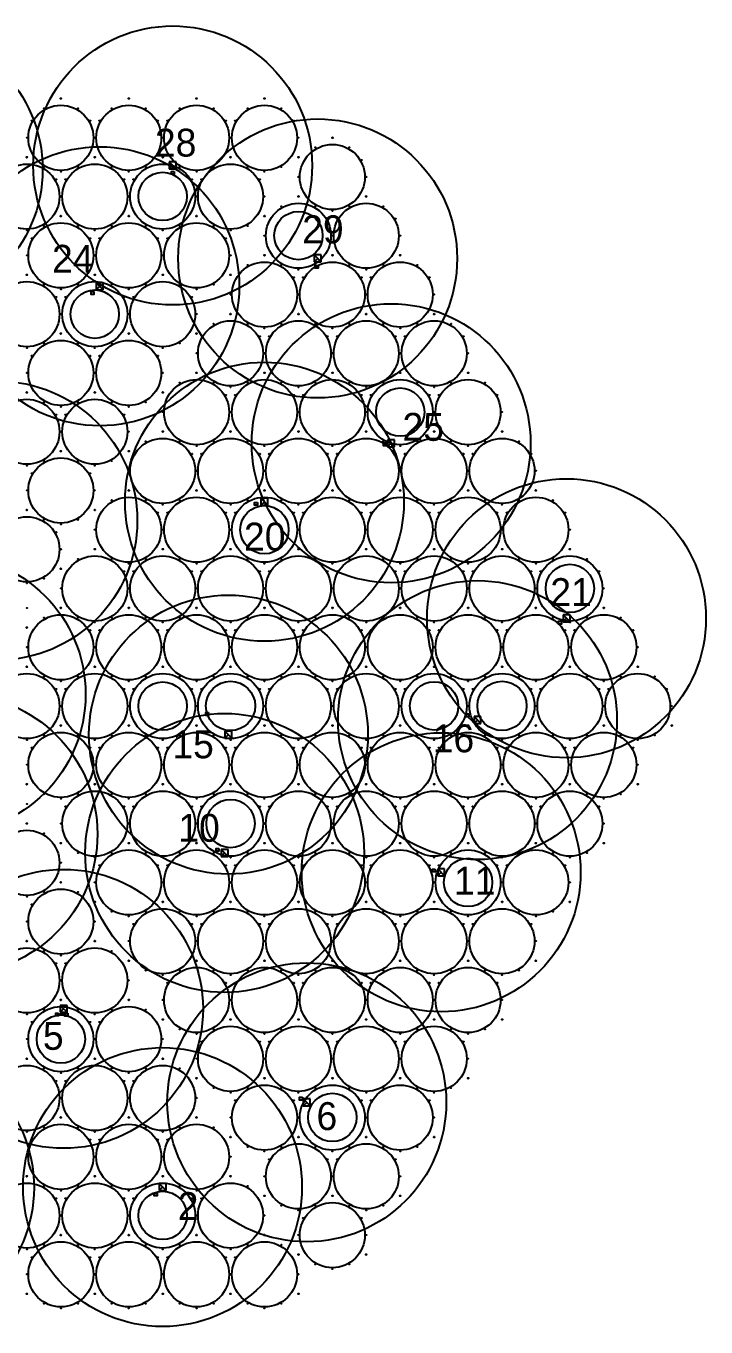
# Model space of a CAD drawing. Header units: millimetres. Extents: x 540789 to 1081937, y 6601059 to 13202610.
# Drawn here: x 540996.3 to 541142.6, y 6601059.4 to 6601339.2 of the extents above; entities that cross this region are included whole.
import ezdxf

# ---------------------------------------------------------------- set-up
doc = ezdxf.new("R2010")
doc.units = ezdxf.units.MM
doc.layers.add('ac_antennas_core', color=7, linetype='Continuous', transparency=0.7)
doc.layers.add('nodes', color=1, linetype='Continuous', transparency=0.4)
for name, color, linetype in [('ac_poles_core', 5, 'Continuous'), ('ac_posts_core', 1, 'Continuous'), ('c_node_measuring', 1, 'Continuous'), ('node_numbers', 7, 'Continuous')]:
    doc.layers.add(name, color=color, linetype=linetype)

msp = doc.modelspace()

# ---------------------------------------------------------------- linework, layer by layer
at = {"layer": 'ac_antennas_core'}
for centre in [(541003.8, 6601315.16), (541018.4, 6601315.16), (541033, 6601315.16), (541047.6, 6601315.16), (541062.2, 6601306.73), (540996.5, 6601302.52), (541011.1, 6601302.52), (541025.7, 6601302.52), (541040.3, 6601302.52), (541054.9, 6601294.09), (541069.5, 6601294.09), (541003.8, 6601289.87), (541018.4, 6601289.87), (541033, 6601289.87), (541047.6, 6601281.44), (541062.2, 6601281.44), (541076.8, 6601281.44), (540996.5, 6601277.23), (541011.1, 6601277.23), (541025.7, 6601277.23), (541040.3, 6601268.8), (541054.9, 6601268.8), (541069.5, 6601268.8), (541084.1, 6601268.8), (541003.8, 6601264.59), (541018.4, 6601264.59), (541033, 6601256.16), (541047.6, 6601256.16), (541062.2, 6601256.16), (541076.8, 6601256.16), (541091.4, 6601256.16), (540996.5, 6601251.94), (541011.1, 6601251.94), (541025.7, 6601243.51), (541040.3, 6601243.51), (541054.9, 6601243.51), (541069.5, 6601243.51), (541084.1, 6601243.51), (541098.7, 6601243.51), (541003.8, 6601239.3), (541018.4, 6601230.87), (541033, 6601230.87), (541047.6, 6601230.87), (541062.2, 6601230.87), (541076.8, 6601230.87), (541091.4, 6601230.87), (541106, 6601230.87), (540996.5, 6601226.65), (541011.1, 6601218.23), (541025.7, 6601218.23), (541040.3, 6601218.23), (541054.9, 6601218.23), (541069.5, 6601218.23), (541084.1, 6601218.23), (541098.7, 6601218.23), (541113.3, 6601218.23), (541003.8, 6601205.58), (541018.4, 6601205.58), (541033, 6601205.58), (541047.6, 6601205.58), (541062.2, 6601205.58), (541076.8, 6601205.58), (541091.4, 6601205.58), (541106, 6601205.58), (541120.6, 6601205.58), (540996.5, 6601192.94), (541011.1, 6601192.94), (541025.7, 6601192.94), (541040.3, 6601192.94), (541054.9, 6601192.94), (541069.5, 6601192.94), (541084.1, 6601192.94), (541098.7, 6601192.94), (541113.3, 6601192.94), (541127.9, 6601192.94), (541003.8, 6601180.29), (541018.4, 6601180.29), (541033, 6601180.29), (541047.6, 6601180.29), (541062.2, 6601180.29), (541076.8, 6601180.29), (541091.4, 6601180.29), (541106, 6601180.29), (541120.6, 6601180.29), (541011.1, 6601167.65), (541025.7, 6601167.65), (541040.3, 6601167.65), (541054.9, 6601167.65), (541069.5, 6601167.65), (541084.1, 6601167.65), (541098.7, 6601167.65), (541113.3, 6601167.65), (540996.5, 6601159.22), (541018.4, 6601155.01), (541033, 6601155.01), (541047.6, 6601155.01), (541062.2, 6601155.01), (541076.8, 6601155.01), (541091.4, 6601155.01), (541106, 6601155.01), (541003.8, 6601146.58), (541025.7, 6601142.36), (541040.3, 6601142.36), (541054.9, 6601142.36), (541069.5, 6601142.36), (541084.1, 6601142.36), (541098.7, 6601142.36), (540996.5, 6601133.93), (541011.1, 6601133.93), (541033, 6601129.72), (541047.6, 6601129.72), (541062.2, 6601129.72), (541076.8, 6601129.72), (541091.4, 6601129.72), (541003.8, 6601121.29), (541018.4, 6601121.29), (541040.3, 6601117.07), (541054.9, 6601117.07), (541069.5, 6601117.07), (541084.1, 6601117.07), (540996.5, 6601108.64), (541011.1, 6601108.64), (541025.7, 6601108.64), (541047.6, 6601104.43), (541062.2, 6601104.43), (541076.8, 6601104.43), (541003.8, 6601096), (541018.4, 6601096), (541033, 6601096), (541054.9, 6601091.79), (541069.5, 6601091.79), (540996.5, 6601083.36), (541011.1, 6601083.36), (541025.7, 6601083.36), (541040.3, 6601083.36), (541062.2, 6601079.14), (541003.8, 6601070.71), (541018.4, 6601070.71), (541033, 6601070.71), (541047.6, 6601070.71)]:
    msp.add_circle(centre, 7, dxfattribs=at)
at = {"layer": 'ac_poles_core'}
for centre in [(541003.8, 6601323.62), (541018.4, 6601323.62), (541033, 6601323.62), (541047.6, 6601323.62), (541062.2, 6601315.19), (540996.5, 6601310.98), (541011.1, 6601310.98), (541025.7, 6601310.98), (541040.3, 6601310.98), (541054.9, 6601310.98), (541054.9, 6601302.55), (541069.5, 6601302.55), (541003.8, 6601298.33), (541018.4, 6601298.33), (541033, 6601298.33), (541047.6, 6601298.33), (541047.6, 6601289.9), (541062.2, 6601289.9), (541076.8, 6601289.9), (540996.5, 6601285.69), (541011.1, 6601285.69), (541025.7, 6601285.69), (541040.3, 6601285.69), (541040.3, 6601277.26), (541054.9, 6601277.26), (541069.5, 6601277.26), (541084.1, 6601277.26), (541003.8, 6601273.04), (541018.4, 6601273.04), (541033, 6601273.04), (541033, 6601264.61), (541047.6, 6601264.61), (541062.2, 6601264.61), (541076.8, 6601264.61), (541091.4, 6601264.61), (540996.5, 6601260.4), (541011.1, 6601260.4), (541025.7, 6601260.4), (541025.7, 6601251.97), (541040.3, 6601251.97), (541054.9, 6601251.97), (541069.5, 6601251.97), (541084.1, 6601251.97), (541098.7, 6601251.97), (541003.8, 6601247.76), (541018.4, 6601247.76), (541018.4, 6601239.33), (541033, 6601239.33), (541047.6, 6601239.33), (541062.2, 6601239.33), (541076.8, 6601239.33), (541091.4, 6601239.33), (541106, 6601239.33), (540996.5, 6601235.11), (541011.1, 6601235.11), (541011.1, 6601226.68), (541025.7, 6601226.68), (541040.3, 6601226.68), (541054.9, 6601226.68), (541069.5, 6601226.68), (541084.1, 6601226.68), (541098.7, 6601226.68), (541113.3, 6601226.68), (541003.8, 6601222.47), (541003.8, 6601214.04), (541018.4, 6601214.04), (541033, 6601214.04), (541047.6, 6601214.04), (541062.2, 6601214.04), (541076.8, 6601214.04), (541091.4, 6601214.04), (541106, 6601214.04), (541120.6, 6601214.04), (540996.5, 6601209.82), (540996.5, 6601201.4), (541011.1, 6601201.4), (541025.7, 6601201.4), (541040.3, 6601201.4), (541054.9, 6601201.4), (541069.5, 6601201.4), (541084.1, 6601201.4), (541098.7, 6601201.4), (541113.3, 6601201.4), (541127.9, 6601201.4), (541003.8, 6601188.75), (541018.4, 6601188.75), (541033, 6601188.75), (541047.6, 6601188.75), (541062.2, 6601188.75), (541076.8, 6601188.75), (541091.4, 6601188.75), (541106, 6601188.75), (541120.6, 6601188.75), (541135.2, 6601188.75), (540996.5, 6601176.11), (541011.1, 6601176.11), (541025.7, 6601176.11), (541040.3, 6601176.11), (541054.9, 6601176.11), (541069.5, 6601176.11), (541084.1, 6601176.11), (541098.7, 6601176.11), (541113.3, 6601176.11), (541127.9, 6601176.11), (540996.5, 6601167.68), (541003.8, 6601163.46), (541018.4, 6601163.46), (541033, 6601163.46), (541047.6, 6601163.46), (541062.2, 6601163.46), (541076.8, 6601163.46), (541091.4, 6601163.46), (541106, 6601163.46), (541120.6, 6601163.46), (541003.8, 6601155.03), (541011.1, 6601150.82), (541025.7, 6601150.82), (541040.3, 6601150.82), (541054.9, 6601150.82), (541069.5, 6601150.82), (541084.1, 6601150.82), (541098.7, 6601150.82), (541113.3, 6601150.82), (540996.5, 6601142.39), (541011.1, 6601142.39), (541018.4, 6601138.18), (541033, 6601138.18), (541047.6, 6601138.18), (541062.2, 6601138.18), (541076.8, 6601138.18), (541091.4, 6601138.18), (541106, 6601138.18), (541003.8, 6601129.75), (541018.4, 6601129.75), (541025.7, 6601125.53), (541040.3, 6601125.53), (541054.9, 6601125.53), (541069.5, 6601125.53), (541084.1, 6601125.53), (541098.7, 6601125.53), (540996.5, 6601117.1), (541011.1, 6601117.1), (541025.7, 6601117.1), (541033, 6601112.89), (541047.6, 6601112.89), (541062.2, 6601112.89), (541076.8, 6601112.89), (541091.4, 6601112.89), (541003.8, 6601104.46), (541018.4, 6601104.46), (541033, 6601104.46), (541040.3, 6601100.24), (541054.9, 6601100.24), (541069.5, 6601100.24), (541084.1, 6601100.24), (540996.5, 6601091.81), (541011.1, 6601091.81), (541025.7, 6601091.81), (541040.3, 6601091.81), (541047.6, 6601087.6), (541062.2, 6601087.6), (541076.8, 6601087.6), (541003.8, 6601079.17), (541018.4, 6601079.17), (541033, 6601079.17), (541047.6, 6601079.17), (541054.9, 6601074.96), (541069.5, 6601074.96), (540996.5, 6601066.53), (541011.1, 6601066.53), (541025.7, 6601066.53), (541040.3, 6601066.53), (541054.9, 6601066.53)]:
    msp.add_circle(centre, 0.1, dxfattribs=at)
at = {"layer": 'ac_posts_core'}
for centre in [(541000.15, 6601321.51), (541007.45, 6601321.51), (541014.75, 6601321.51), (541022.05, 6601321.51), (541029.35, 6601321.51), (541036.65, 6601321.51), (541043.95, 6601321.51), (541051.25, 6601321.51), (540997.48, 6601318.84), (541010.12, 6601318.84), (541012.08, 6601318.84), (541024.72, 6601318.84), (541026.68, 6601318.84), (541039.32, 6601318.84), (541041.28, 6601318.84), (541053.92, 6601318.84), (540996.5, 6601315.19), (541011.1, 6601315.19), (541025.7, 6601315.19), (541040.3, 6601315.19), (541054.9, 6601315.19), (541058.55, 6601313.08), (541065.85, 6601313.08), (541068.52, 6601310.41), (541000.15, 6601308.87), (541003.8, 6601307.89), (541007.45, 6601308.87), (541014.75, 6601308.87), (541018.4, 6601307.89), (541022.05, 6601308.87), (541029.35, 6601308.87), (541033, 6601307.89), (541036.65, 6601308.87), (541043.95, 6601308.87), (541047.6, 6601307.89), (541051.25, 6601308.87), (541002.82, 6601306.2), (541004.78, 6601306.2), (541017.42, 6601306.2), (541019.38, 6601306.2), (541032.02, 6601306.2), (541033.98, 6601306.2), (541046.62, 6601306.2), (541054.9, 6601306.76), (541069.5, 6601306.76), (541003.8, 6601302.55), (541018.4, 6601302.55), (541033, 6601302.55), (541047.6, 6601302.55), (541051.25, 6601300.44), (541058.55, 6601300.44), (541062.2, 6601299.46), (541065.85, 6601300.44), (541073.15, 6601300.44), (541000.15, 6601296.22), (541007.45, 6601296.22), (541014.75, 6601296.22), (541022.05, 6601296.22), (541029.35, 6601296.22), (541036.65, 6601296.22), (541043.95, 6601296.22), (541061.22, 6601297.77), (541063.18, 6601297.77), (541075.82, 6601297.77), (540996.5, 6601295.25), (540997.48, 6601293.55), (541010.12, 6601293.55), (541011.1, 6601295.25), (541012.08, 6601293.55), (541024.72, 6601293.55), (541025.7, 6601295.25), (541026.68, 6601293.55), (541039.32, 6601293.55), (541040.3, 6601295.25), (541047.6, 6601294.12), (541062.2, 6601294.12), (541076.8, 6601294.12), (540996.5, 6601289.9), (541011.1, 6601289.9), (541025.7, 6601289.9), (541040.3, 6601289.9), (541043.95, 6601287.8), (541051.25, 6601287.8), (541058.55, 6601287.8), (541065.85, 6601287.8), (541073.15, 6601287.8), (541080.45, 6601287.8), (541053.92, 6601285.12), (541054.9, 6601286.82), (541055.88, 6601285.12), (541068.52, 6601285.12), (541069.5, 6601286.82), (541070.48, 6601285.12), (541083.12, 6601285.12), (541000.15, 6601283.58), (541003.8, 6601282.6), (541007.45, 6601283.58), (541014.75, 6601283.58), (541018.4, 6601282.6), (541022.05, 6601283.58), (541029.35, 6601283.58), (541033, 6601282.6), (541036.65, 6601283.58), (541002.82, 6601280.91), (541004.78, 6601280.91), (541017.42, 6601280.91), (541019.38, 6601280.91), (541032.02, 6601280.91), (541040.3, 6601281.47), (541054.9, 6601281.47), (541069.5, 6601281.47), (541084.1, 6601281.47), (541003.8, 6601277.26), (541018.4, 6601277.26), (541033, 6601277.26), (541036.65, 6601275.15), (541043.95, 6601275.15), (541047.6, 6601274.17), (541051.25, 6601275.15), (541058.55, 6601275.15), (541062.2, 6601274.17), (541065.85, 6601275.15), (541073.15, 6601275.15), (541076.8, 6601274.17), (541080.45, 6601275.15), (541087.75, 6601275.15), (541000.15, 6601270.94), (541007.45, 6601270.94), (541014.75, 6601270.94), (541022.05, 6601270.94), (541029.35, 6601270.94), (541046.62, 6601272.48), (541048.58, 6601272.48), (541061.22, 6601272.48), (541063.18, 6601272.48), (541075.82, 6601272.48), (541077.78, 6601272.48), (541090.42, 6601272.48), (540996.5, 6601269.96), (540997.48, 6601268.26), (541010.12, 6601268.26), (541011.1, 6601269.96), (541012.08, 6601268.26), (541024.72, 6601268.26), (541025.7, 6601269.96), (541033, 6601268.83), (541047.6, 6601268.83), (541062.2, 6601268.83), (541076.8, 6601268.83), (541091.4, 6601268.83), (540996.5, 6601264.61), (541011.1, 6601264.61), (541025.7, 6601264.61), (541029.35, 6601262.51), (541036.65, 6601262.51), (541043.95, 6601262.51), (541051.25, 6601262.51), (541058.55, 6601262.51), (541065.85, 6601262.51), (541073.15, 6601262.51), (541080.45, 6601262.51), (541087.75, 6601262.51), (541095.05, 6601262.51), (541039.32, 6601259.84), (541040.3, 6601261.53), (541041.28, 6601259.84), (541053.92, 6601259.84), (541054.9, 6601261.53), (541055.88, 6601259.84), (541068.52, 6601259.84), (541069.5, 6601261.53), (541070.48, 6601259.84), (541083.12, 6601259.84), (541084.1, 6601261.53), (541085.08, 6601259.84), (541097.72, 6601259.84), (541000.15, 6601258.29), (541003.8, 6601257.31), (541007.45, 6601258.29), (541014.75, 6601258.29), (541018.4, 6601257.31), (541022.05, 6601258.29), (541002.82, 6601255.62), (541004.78, 6601255.62), (541017.42, 6601255.62), (541025.7, 6601256.19), (541040.3, 6601256.19), (541054.9, 6601256.19), (541069.5, 6601256.19), (541084.1, 6601256.19), (541098.7, 6601256.19), (541003.8, 6601251.97), (541018.4, 6601251.97), (541022.05, 6601249.86), (541029.35, 6601249.86), (541033, 6601248.89), (541036.65, 6601249.86), (541043.95, 6601249.86), (541047.6, 6601248.89), (541051.25, 6601249.86), (541058.55, 6601249.86), (541062.2, 6601248.89), (541065.85, 6601249.86), (541073.15, 6601249.86), (541076.8, 6601248.89), (541080.45, 6601249.86), (541087.75, 6601249.86), (541091.4, 6601248.89), (541095.05, 6601249.86), (541102.35, 6601249.86), (541032.02, 6601247.19), (541033.98, 6601247.19), (541046.62, 6601247.19), (541048.58, 6601247.19), (541061.22, 6601247.19), (541063.18, 6601247.19), (541075.82, 6601247.19), (541077.78, 6601247.19), (541090.42, 6601247.19), (541092.38, 6601247.19), (541105.02, 6601247.19), (540996.5, 6601244.67), (540997.48, 6601242.98), (541000.15, 6601245.65), (541007.45, 6601245.65), (541010.12, 6601242.98), (541011.1, 6601244.67), (541014.75, 6601245.65), (541018.4, 6601243.54), (541033, 6601243.54), (541047.6, 6601243.54), (541062.2, 6601243.54), (541076.8, 6601243.54), (541091.4, 6601243.54), (541106, 6601243.54), (540996.5, 6601239.33), (541011.1, 6601239.33), (541014.75, 6601237.22), (541022.05, 6601237.22), (541024.72, 6601234.55), (541025.7, 6601236.24), (541026.68, 6601234.55), (541029.35, 6601237.22), (541036.65, 6601237.22), (541039.32, 6601234.55), (541040.3, 6601236.24), (541041.28, 6601234.55), (541043.95, 6601237.22), (541051.25, 6601237.22), (541053.92, 6601234.55), (541054.9, 6601236.24), (541055.88, 6601234.55), (541058.55, 6601237.22), (541065.85, 6601237.22), (541068.52, 6601234.55), (541069.5, 6601236.24), (541070.48, 6601234.55), (541073.15, 6601237.22), (541080.45, 6601237.22), (541083.12, 6601234.55), (541084.1, 6601236.24), (541085.08, 6601234.55), (541087.75, 6601237.22), (541095.05, 6601237.22), (541097.72, 6601234.55), (541098.7, 6601236.24), (541099.68, 6601234.55), (541102.35, 6601237.22), (541109.65, 6601237.22), (541112.32, 6601234.55), (541000.15, 6601233), (541003.8, 6601232.03), (541007.45, 6601233), (541002.82, 6601230.33), (541011.1, 6601230.9), (541025.7, 6601230.9), (541040.3, 6601230.9), (541054.9, 6601230.9), (541069.5, 6601230.9), (541084.1, 6601230.9), (541098.7, 6601230.9), (541113.3, 6601230.9), (541003.8, 6601226.68), (541007.45, 6601224.58), (541014.75, 6601224.58), (541018.4, 6601223.6), (541022.05, 6601224.58), (541029.35, 6601224.58), (541033, 6601223.6), (541036.65, 6601224.58), (541043.95, 6601224.58), (541047.6, 6601223.6), (541051.25, 6601224.58), (541058.55, 6601224.58), (541062.2, 6601223.6), (541065.85, 6601224.58), (541073.15, 6601224.58), (541076.8, 6601223.6), (541080.45, 6601224.58), (541087.75, 6601224.58), (541091.4, 6601223.6), (541095.05, 6601224.58), (541102.35, 6601224.58), (541106, 6601223.6), (541109.65, 6601224.58), (541116.95, 6601224.58), (541017.42, 6601221.9), (541019.38, 6601221.9), (541032.02, 6601221.9), (541033.98, 6601221.9), (541046.62, 6601221.9), (541048.58, 6601221.9), (541061.22, 6601221.9), (541063.18, 6601221.9), (541075.82, 6601221.9), (541077.78, 6601221.9), (541090.42, 6601221.9), (541092.38, 6601221.9), (541105.02, 6601221.9), (541106.98, 6601221.9), (541119.62, 6601221.9), (540996.5, 6601219.38), (541000.15, 6601220.36), (541003.8, 6601218.25), (541018.4, 6601218.25), (541033, 6601218.25), (541047.6, 6601218.25), (541062.2, 6601218.25), (541076.8, 6601218.25), (541091.4, 6601218.25), (541106, 6601218.25), (541120.6, 6601218.25), (540996.5, 6601214.04), (541000.15, 6601211.93), (541007.45, 6601211.93), (541011.1, 6601210.95), (541014.75, 6601211.93), (541022.05, 6601211.93), (541025.7, 6601210.95), (541029.35, 6601211.93), (541036.65, 6601211.93), (541040.3, 6601210.95), (541043.95, 6601211.93), (541051.25, 6601211.93), (541054.9, 6601210.95), (541058.55, 6601211.93), (541065.85, 6601211.93), (541069.5, 6601210.95), (541073.15, 6601211.93), (541080.45, 6601211.93), (541084.1, 6601210.95), (541087.75, 6601211.93), (541095.05, 6601211.93), (541098.7, 6601210.95), (541102.35, 6601211.93), (541109.65, 6601211.93), (541113.3, 6601210.95), (541116.95, 6601211.93), (541124.25, 6601211.93), (541010.12, 6601209.26), (541012.08, 6601209.26), (541024.72, 6601209.26), (541026.68, 6601209.26), (541039.32, 6601209.26), (541041.28, 6601209.26), (541053.92, 6601209.26), (541055.88, 6601209.26), (541068.52, 6601209.26), (541070.48, 6601209.26), (541083.12, 6601209.26), (541085.08, 6601209.26), (541097.72, 6601209.26), (541099.68, 6601209.26), (541112.32, 6601209.26), (541114.28, 6601209.26), (541126.92, 6601209.26), (540996.5, 6601205.61), (541011.1, 6601205.61), (541025.7, 6601205.61), (541040.3, 6601205.61), (541054.9, 6601205.61), (541069.5, 6601205.61), (541084.1, 6601205.61), (541098.7, 6601205.61), (541113.3, 6601205.61), (541127.9, 6601205.61), (541000.15, 6601199.29), (541003.8, 6601198.31), (541007.45, 6601199.29), (541014.75, 6601199.29), (541018.4, 6601198.31), (541022.05, 6601199.29), (541029.35, 6601199.29), (541033, 6601198.31), (541036.65, 6601199.29), (541043.95, 6601199.29), (541047.6, 6601198.31), (541051.25, 6601199.29), (541058.55, 6601199.29), (541062.2, 6601198.31), (541065.85, 6601199.29), (541073.15, 6601199.29), (541076.8, 6601198.31), (541080.45, 6601199.29), (541087.75, 6601199.29), (541091.4, 6601198.31), (541095.05, 6601199.29), (541102.35, 6601199.29), (541106, 6601198.31), (541109.65, 6601199.29), (541116.95, 6601199.29), (541120.6, 6601198.31), (541124.25, 6601199.29), (541131.55, 6601199.29), (541002.82, 6601196.62), (541004.78, 6601196.62), (541017.42, 6601196.62), (541019.38, 6601196.62), (541032.02, 6601196.62), (541033.98, 6601196.62), (541046.62, 6601196.62), (541048.58, 6601196.62), (541061.22, 6601196.62), (541063.18, 6601196.62), (541075.82, 6601196.62), (541077.78, 6601196.62), (541090.42, 6601196.62), (541092.38, 6601196.62), (541105.02, 6601196.62), (541106.98, 6601196.62), (541119.62, 6601196.62), (541121.58, 6601196.62), (541134.22, 6601196.62), (541003.8, 6601192.97), (541018.4, 6601192.97), (541033, 6601192.97), (541047.6, 6601192.97), (541062.2, 6601192.97), (541076.8, 6601192.97), (541091.4, 6601192.97), (541106, 6601192.97), (541120.6, 6601192.97), (541135.2, 6601192.97), (540996.5, 6601185.67), (541000.15, 6601186.64), (541007.45, 6601186.64), (541011.1, 6601185.67), (541014.75, 6601186.64), (541022.05, 6601186.64), (541025.7, 6601185.67), (541029.35, 6601186.64), (541036.65, 6601186.64), (541040.3, 6601185.67), (541043.95, 6601186.64), (541051.25, 6601186.64), (541054.9, 6601185.67), (541058.55, 6601186.64), (541065.85, 6601186.64), (541069.5, 6601185.67), (541073.15, 6601186.64), (541080.45, 6601186.64), (541084.1, 6601185.67), (541087.75, 6601186.64), (541095.05, 6601186.64), (541098.7, 6601185.67), (541102.35, 6601186.64), (541109.65, 6601186.64), (541113.3, 6601185.67), (541116.95, 6601186.64), (541124.25, 6601186.64), (541127.9, 6601185.67), (541131.55, 6601186.64), (540997.48, 6601183.97), (541010.12, 6601183.97), (541012.08, 6601183.97), (541024.72, 6601183.97), (541026.68, 6601183.97), (541039.32, 6601183.97), (541041.28, 6601183.97), (541053.92, 6601183.97), (541055.88, 6601183.97), (541068.52, 6601183.97), (541070.48, 6601183.97), (541083.12, 6601183.97), (541085.08, 6601183.97), (541097.72, 6601183.97), (541099.68, 6601183.97), (541112.32, 6601183.97), (541114.28, 6601183.97), (541126.92, 6601183.97), (540996.5, 6601180.32), (541011.1, 6601180.32), (541025.7, 6601180.32), (541040.3, 6601180.32), (541054.9, 6601180.32), (541069.5, 6601180.32), (541084.1, 6601180.32), (541098.7, 6601180.32), (541113.3, 6601180.32), (541127.9, 6601180.32), (541000.15, 6601174), (541003.8, 6601173.02), (541007.45, 6601174), (541014.75, 6601174), (541018.4, 6601173.02), (541022.05, 6601174), (541029.35, 6601174), (541033, 6601173.02), (541036.65, 6601174), (541043.95, 6601174), (541047.6, 6601173.02), (541051.25, 6601174), (541058.55, 6601174), (541062.2, 6601173.02), (541065.85, 6601174), (541073.15, 6601174), (541076.8, 6601173.02), (541080.45, 6601174), (541087.75, 6601174), (541091.4, 6601173.02), (541095.05, 6601174), (541102.35, 6601174), (541106, 6601173.02), (541109.65, 6601174), (541116.95, 6601174), (541120.6, 6601173.02), (541124.25, 6601174), (540996.5, 6601171.89), (541004.78, 6601171.33), (541017.42, 6601171.33), (541019.38, 6601171.33), (541032.02, 6601171.33), (541033.98, 6601171.33), (541046.62, 6601171.33), (541048.58, 6601171.33), (541061.22, 6601171.33), (541063.18, 6601171.33), (541075.82, 6601171.33), (541077.78, 6601171.33), (541090.42, 6601171.33), (541092.38, 6601171.33), (541105.02, 6601171.33), (541106.98, 6601171.33), (541119.62, 6601171.33), (541003.8, 6601167.68), (541018.4, 6601167.68), (541033, 6601167.68), (541047.6, 6601167.68), (541062.2, 6601167.68), (541076.8, 6601167.68), (541091.4, 6601167.68), (541106, 6601167.68), (541120.6, 6601167.68), (541000.15, 6601165.57), (541003.8, 6601159.25), (541007.45, 6601161.36), (541011.1, 6601160.38), (541014.75, 6601161.36), (541022.05, 6601161.36), (541025.7, 6601160.38), (541029.35, 6601161.36), (541036.65, 6601161.36), (541040.3, 6601160.38), (541043.95, 6601161.36), (541051.25, 6601161.36), (541054.9, 6601160.38), (541058.55, 6601161.36), (541065.85, 6601161.36), (541069.5, 6601160.38), (541073.15, 6601161.36), (541080.45, 6601161.36), (541084.1, 6601160.38), (541087.75, 6601161.36), (541095.05, 6601161.36), (541098.7, 6601160.38), (541102.35, 6601161.36), (541109.65, 6601161.36), (541113.3, 6601160.38), (541116.95, 6601161.36), (541012.08, 6601158.68), (541024.72, 6601158.68), (541026.68, 6601158.68), (541039.32, 6601158.68), (541041.28, 6601158.68), (541053.92, 6601158.68), (541055.88, 6601158.68), (541068.52, 6601158.68), (541070.48, 6601158.68), (541083.12, 6601158.68), (541085.08, 6601158.68), (541097.72, 6601158.68), (541099.68, 6601158.68), (541112.32, 6601158.68), (541011.1, 6601155.03), (541025.7, 6601155.03), (541040.3, 6601155.03), (541054.9, 6601155.03), (541069.5, 6601155.03), (541084.1, 6601155.03), (541098.7, 6601155.03), (541113.3, 6601155.03), (540996.5, 6601151.95), (541000.15, 6601152.93), (541007.45, 6601152.93), (540997.48, 6601150.25), (541014.75, 6601148.71), (541022.05, 6601148.71), (541029.35, 6601148.71), (541036.65, 6601148.71), (541043.95, 6601148.71), (541051.25, 6601148.71), (541058.55, 6601148.71), (541065.85, 6601148.71), (541073.15, 6601148.71), (541080.45, 6601148.71), (541087.75, 6601148.71), (541095.05, 6601148.71), (541102.35, 6601148.71), (541109.65, 6601148.71), (540996.5, 6601146.6), (541011.1, 6601146.6), (541018.4, 6601147.73), (541019.38, 6601146.04), (541032.02, 6601146.04), (541033, 6601147.73), (541033.98, 6601146.04), (541046.62, 6601146.04), (541047.6, 6601147.73), (541048.58, 6601146.04), (541061.22, 6601146.04), (541062.2, 6601147.73), (541063.18, 6601146.04), (541075.82, 6601146.04), (541076.8, 6601147.73), (541077.78, 6601146.04), (541090.42, 6601146.04), (541091.4, 6601147.73), (541092.38, 6601146.04), (541105.02, 6601146.04), (541106, 6601147.73), (541018.4, 6601142.39), (541033, 6601142.39), (541047.6, 6601142.39), (541062.2, 6601142.39), (541076.8, 6601142.39), (541091.4, 6601142.39), (541106, 6601142.39), (541000.15, 6601140.28), (541007.45, 6601140.28), (541014.75, 6601140.28), (541002.82, 6601137.61), (541003.8, 6601139.3), (541004.78, 6601137.61), (541003.8, 6601133.96), (541018.4, 6601133.96), (541022.05, 6601136.07), (541025.7, 6601135.09), (541029.35, 6601136.07), (541036.65, 6601136.07), (541040.3, 6601135.09), (541043.95, 6601136.07), (541051.25, 6601136.07), (541054.9, 6601135.09), (541058.55, 6601136.07), (541065.85, 6601136.07), (541069.5, 6601135.09), (541073.15, 6601136.07), (541080.45, 6601136.07), (541084.1, 6601135.09), (541087.75, 6601136.07), (541095.05, 6601136.07), (541098.7, 6601135.09), (541102.35, 6601136.07), (541026.68, 6601133.4), (541039.32, 6601133.4), (541041.28, 6601133.4), (541053.92, 6601133.4), (541055.88, 6601133.4), (541068.52, 6601133.4), (541070.48, 6601133.4), (541083.12, 6601133.4), (541085.08, 6601133.4), (541097.72, 6601133.4), (541025.7, 6601129.75), (541040.3, 6601129.75), (541054.9, 6601129.75), (541069.5, 6601129.75), (541084.1, 6601129.75), (541098.7, 6601129.75), (540996.5, 6601126.66), (541000.15, 6601127.64), (541007.45, 6601127.64), (541011.1, 6601126.66), (541014.75, 6601127.64), (541022.05, 6601127.64), (540997.48, 6601124.97), (541010.12, 6601124.97), (541012.08, 6601124.97), (541029.35, 6601123.42), (541036.65, 6601123.42), (541043.95, 6601123.42), (541051.25, 6601123.42), (541058.55, 6601123.42), (541065.85, 6601123.42), (541073.15, 6601123.42), (541080.45, 6601123.42), (541087.75, 6601123.42), (541095.05, 6601123.42), (540996.5, 6601121.32), (541011.1, 6601121.32), (541025.7, 6601121.32), (541033, 6601122.45), (541033.98, 6601120.75), (541046.62, 6601120.75), (541047.6, 6601122.45), (541048.58, 6601120.75), (541061.22, 6601120.75), (541062.2, 6601122.45), (541063.18, 6601120.75), (541075.82, 6601120.75), (541076.8, 6601122.45), (541077.78, 6601120.75), (541090.42, 6601120.75), (541091.4, 6601122.45), (541033, 6601117.1), (541047.6, 6601117.1), (541062.2, 6601117.1), (541076.8, 6601117.1), (541091.4, 6601117.1), (541000.15, 6601114.99), (541007.45, 6601114.99), (541014.75, 6601114.99), (541022.05, 6601114.99), (541029.35, 6601114.99), (541002.82, 6601112.32), (541003.8, 6601114.02), (541004.78, 6601112.32), (541017.42, 6601112.32), (541018.4, 6601114.02), (541019.38, 6601112.32), (541003.8, 6601108.67), (541018.4, 6601108.67), (541033, 6601108.67), (541036.65, 6601110.78), (541040.3, 6601109.8), (541043.95, 6601110.78), (541051.25, 6601110.78), (541054.9, 6601109.8), (541058.55, 6601110.78), (541065.85, 6601110.78), (541069.5, 6601109.8), (541073.15, 6601110.78), (541080.45, 6601110.78), (541084.1, 6601109.8), (541087.75, 6601110.78), (541041.28, 6601108.11), (541053.92, 6601108.11), (541055.88, 6601108.11), (541068.52, 6601108.11), (541070.48, 6601108.11), (541083.12, 6601108.11), (541040.3, 6601104.46), (541054.9, 6601104.46), (541069.5, 6601104.46), (541084.1, 6601104.46), (540996.5, 6601101.37), (541000.15, 6601102.35), (541007.45, 6601102.35), (541011.1, 6601101.37), (541014.75, 6601102.35), (541022.05, 6601102.35), (541025.7, 6601101.37), (541029.35, 6601102.35), (541036.65, 6601102.35), (540997.48, 6601099.68), (541010.12, 6601099.68), (541012.08, 6601099.68), (541024.72, 6601099.68), (541026.68, 6601099.68), (541043.95, 6601098.14), (541051.25, 6601098.14), (541058.55, 6601098.14), (541065.85, 6601098.14), (541073.15, 6601098.14), (541080.45, 6601098.14), (540996.5, 6601096.03), (541011.1, 6601096.03), (541025.7, 6601096.03), (541040.3, 6601096.03), (541047.6, 6601097.16), (541048.58, 6601095.46), (541061.22, 6601095.46), (541062.2, 6601097.16), (541063.18, 6601095.46), (541075.82, 6601095.46), (541076.8, 6601097.16), (541047.6, 6601091.81), (541062.2, 6601091.81), (541076.8, 6601091.81), (541000.15, 6601089.71), (541007.45, 6601089.71), (541014.75, 6601089.71), (541022.05, 6601089.71), (541029.35, 6601089.71), (541036.65, 6601089.71), (541043.95, 6601089.71), (541002.82, 6601087.03), (541003.8, 6601088.73), (541004.78, 6601087.03), (541017.42, 6601087.03), (541018.4, 6601088.73), (541019.38, 6601087.03), (541032.02, 6601087.03), (541033, 6601088.73), (541033.98, 6601087.03), (541051.25, 6601085.49), (541054.9, 6601084.51), (541058.55, 6601085.49), (541065.85, 6601085.49), (541069.5, 6601084.51), (541073.15, 6601085.49), (541003.8, 6601083.38), (541018.4, 6601083.38), (541033, 6601083.38), (541047.6, 6601083.38), (541055.88, 6601082.82), (541068.52, 6601082.82), (541054.9, 6601079.17), (541069.5, 6601079.17), (540996.5, 6601076.08), (541000.15, 6601077.06), (541007.45, 6601077.06), (541011.1, 6601076.08), (541014.75, 6601077.06), (541022.05, 6601077.06), (541025.7, 6601076.08), (541029.35, 6601077.06), (541036.65, 6601077.06), (541040.3, 6601076.08), (541043.95, 6601077.06), (541051.25, 6601077.06), (540997.48, 6601074.39), (541010.12, 6601074.39), (541012.08, 6601074.39), (541024.72, 6601074.39), (541026.68, 6601074.39), (541039.32, 6601074.39), (541041.28, 6601074.39), (541058.55, 6601072.85), (541065.85, 6601072.85), (540996.5, 6601070.74), (541011.1, 6601070.74), (541025.7, 6601070.74), (541040.3, 6601070.74), (541054.9, 6601070.74), (541062.2, 6601071.87), (541000.15, 6601064.42), (541007.45, 6601064.42), (541014.75, 6601064.42), (541022.05, 6601064.42), (541029.35, 6601064.42), (541036.65, 6601064.42), (541043.95, 6601064.42), (541051.25, 6601064.42), (541003.8, 6601063.44), (541018.4, 6601063.44), (541033, 6601063.44), (541047.6, 6601063.44)]:
    msp.add_circle(centre, 0.05, dxfattribs=at)
at = {"layer": 'c_node_measuring'}
msp.add_line((541004.99, 6601126.57), (541002.99, 6601126.59), dxfattribs=at)
for centre, radius in [((540969.87, 6601308.4), 30), ((541027.86, 6601309.21), 30), ((541059.05, 6601289.21), 30), ((541012.17, 6601283.23), 30), ((541025.7, 6601302.55), 5.2), ((541054.9, 6601294.12), 5.2), ((541011.1, 6601277.23), 5.2), ((541074.85, 6601249.46), 30), ((541047.6, 6601236.89), 30), ((540990.24, 6601232.84), 30), ((541076.8, 6601256.16), 5.2), ((541112.58, 6601211.83), 30), ((541047.6, 6601230.87), 5.2), ((540979.12, 6601195.47), 30), ((541113.3, 6601218.23), 5.2), ((541093.43, 6601189.92), 30), ((541039.85, 6601186.8), 30), ((541040.3, 6601192.97), 5.3), ((541098.7, 6601192.97), 5.3), ((540981.67, 6601165.42), 30), ((541025.7, 6601192.94), 5.2), ((541084.1, 6601192.97), 5.2), ((541039.03, 6601161.35), 30), ((541085.61, 6601157.2), 30), ((541040.3, 6601167.68), 5.2), ((541091.4, 6601155.01), 5.2), ((541004.38, 6601127.82), 30), ((541056.7, 6601107.71), 30), ((541003.8, 6601121.32), 5.2), ((540968.02, 6601089.39), 30), ((541025.67, 6601089.48), 30), ((541062.2, 6601104.46), 5.2), ((541025.7, 6601083.38), 5.2)]:
    msp.add_circle(centre, radius, dxfattribs=at)
at = {"layer": 'nodes'}
for p, q in [((541027.11, 6601309.96), (541028.61, 6601308.46)), ((541028.61, 6601309.96), (541027.11, 6601309.96)), ((541027.11, 6601309.96), (541027.11, 6601308.46)), ((541027.11, 6601308.46), (541027.86, 6601309.21)), ((541027.11, 6601308.46), (541028.61, 6601308.46)), ((541028.61, 6601309.21), (541028.61, 6601309.96)), ((541028.61, 6601308.46), (541028.61, 6601309.21)), ((541058.3, 6601289.96), (541059.8, 6601288.46)), ((541059.8, 6601289.96), (541058.3, 6601289.96)), ((541058.3, 6601289.96), (541058.3, 6601288.46)), ((541058.3, 6601288.46), (541059.05, 6601289.21)), ((541058.3, 6601288.46), (541059.8, 6601288.46)), ((541059.8, 6601289.21), (541059.8, 6601289.96)), ((541059.8, 6601288.46), (541059.8, 6601289.21)), ((541011.42, 6601283.98), (541012.92, 6601282.48)), ((541012.92, 6601283.98), (541011.42, 6601283.98)), ((541011.42, 6601283.98), (541011.42, 6601282.48)), ((541011.42, 6601282.48), (541012.17, 6601283.23)), ((541011.42, 6601282.48), (541012.92, 6601282.48)), ((541012.92, 6601283.23), (541012.92, 6601283.98)), ((541012.92, 6601282.48), (541012.92, 6601283.23)), ((541074.09, 6601250.22), (541075.59, 6601248.72)), ((541075.59, 6601250.22), (541074.09, 6601250.22)), ((541074.09, 6601250.22), (541074.09, 6601248.72)), ((541074.09, 6601248.72), (541074.84, 6601249.47)), ((541074.09, 6601248.72), (541075.59, 6601248.72)), ((541075.59, 6601249.47), (541075.59, 6601250.22)), ((541075.59, 6601248.72), (541075.59, 6601249.47)), ((541046.85, 6601237.64), (541048.35, 6601236.14)), ((541048.35, 6601237.64), (541046.85, 6601237.64)), ((541046.85, 6601237.64), (541046.85, 6601236.14)), ((541048.35, 6601236.89), (541048.35, 6601237.64)), ((541046.85, 6601236.14), (541047.6, 6601236.89)), ((541046.85, 6601236.14), (541048.35, 6601236.14)), ((541048.35, 6601236.14), (541048.35, 6601236.89)), ((541111.83, 6601212.58), (541113.33, 6601211.08)), ((541113.33, 6601212.58), (541111.83, 6601212.58)), ((541111.83, 6601212.58), (541111.83, 6601211.08)), ((541113.33, 6601211.83), (541113.33, 6601212.58)), ((541111.83, 6601211.08), (541112.58, 6601211.83)), ((541111.83, 6601211.08), (541113.33, 6601211.08)), ((541113.33, 6601211.08), (541113.33, 6601211.83)), ((541092.68, 6601190.67), (541094.18, 6601189.17)), ((541094.18, 6601190.67), (541092.68, 6601190.67)), ((541092.68, 6601190.67), (541092.68, 6601189.17)), ((541092.68, 6601189.17), (541093.43, 6601189.92)), ((541094.18, 6601189.92), (541094.18, 6601190.67)), ((541094.18, 6601189.17), (541094.18, 6601189.92)), ((541039.1, 6601187.55), (541040.6, 6601186.05)), ((541040.6, 6601187.55), (541039.1, 6601187.55)), ((541039.1, 6601187.55), (541039.1, 6601186.05)), ((541040.6, 6601186.8), (541040.6, 6601187.55)), ((541092.68, 6601189.17), (541094.18, 6601189.17)), ((541039.1, 6601186.05), (541039.85, 6601186.8)), ((541039.1, 6601186.05), (541040.6, 6601186.05)), ((541040.6, 6601186.05), (541040.6, 6601186.8)), ((541038.28, 6601162.1), (541039.78, 6601160.6)), ((541039.78, 6601162.1), (541038.28, 6601162.1)), ((541038.28, 6601162.1), (541038.28, 6601160.6)), ((541039.78, 6601161.35), (541039.78, 6601162.1)), ((541038.28, 6601160.6), (541039.03, 6601161.35)), ((541038.28, 6601160.6), (541039.78, 6601160.6)), ((541039.78, 6601160.6), (541039.78, 6601161.35)), ((541084.86, 6601157.95), (541086.36, 6601156.45)), ((541086.36, 6601157.95), (541084.86, 6601157.95)), ((541084.86, 6601157.95), (541084.86, 6601156.45)), ((541084.86, 6601156.45), (541085.61, 6601157.2)), ((541084.86, 6601156.45), (541086.36, 6601156.45)), ((541086.36, 6601157.2), (541086.36, 6601157.95)), ((541086.36, 6601156.45), (541086.36, 6601157.2)), ((541003.63, 6601128.57), (541005.13, 6601127.07)), ((541005.13, 6601128.57), (541003.63, 6601128.57)), ((541003.63, 6601128.57), (541003.63, 6601127.07)), ((541005.13, 6601127.82), (541005.13, 6601128.57)), ((541003.63, 6601127.07), (541004.38, 6601127.82)), ((541003.63, 6601127.07), (541005.13, 6601127.07)), ((541005.13, 6601127.07), (541005.13, 6601127.82)), ((541055.95, 6601108.46), (541057.45, 6601106.96)), ((541057.45, 6601108.46), (541055.95, 6601108.46)), ((541055.95, 6601108.46), (541055.95, 6601106.96)), ((541055.95, 6601106.96), (541056.7, 6601107.71)), ((541055.95, 6601106.96), (541057.45, 6601106.96)), ((541057.45, 6601107.71), (541057.45, 6601108.46)), ((541057.45, 6601106.96), (541057.45, 6601107.71)), ((541024.92, 6601090.23), (541026.42, 6601088.73)), ((541026.42, 6601090.23), (541024.92, 6601090.23)), ((541024.92, 6601090.23), (541024.92, 6601088.73)), ((541024.92, 6601088.73), (541025.67, 6601089.48)), ((541026.42, 6601089.48), (541026.42, 6601090.23)), ((541026.42, 6601088.73), (541026.42, 6601089.48)), ((541024.92, 6601088.73), (541026.42, 6601088.73))]:
    msp.add_line(p, q, dxfattribs=at)
for points in [[(541028.2, 6601307.93), (541028.2, 6601307.33), (541027.6, 6601307.33), (541027.6, 6601307.93)], [(541059.13, 6601287.69), (541059.13, 6601287.09), (541058.53, 6601287.09), (541058.53, 6601287.69)], [(541010.9, 6601282.08), (541010.9, 6601281.48), (541010.3, 6601281.48), (541010.3, 6601282.08)], [(541073.79, 6601249.54), (541073.79, 6601248.94), (541073.19, 6601248.94), (541073.19, 6601249.54)], [(541046.07, 6601236.74), (541046.07, 6601236.14), (541045.47, 6601236.14), (541045.47, 6601236.74)], [(541111.47, 6601211.17), (541111.47, 6601210.57), (541110.87, 6601210.57), (541110.87, 6601211.17)], [(541035.59, 6601191.54), (541035.59, 6601190.94), (541034.99, 6601190.94), (541034.99, 6601191.54)], [(541091.54, 6601191.25), (541091.54, 6601190.65), (541090.94, 6601190.65), (541090.94, 6601191.25)], [(541037.78, 6601162.31), (541037.78, 6601161.71), (541037.18, 6601161.71), (541037.18, 6601162.31)], [(541084.33, 6601157.87), (541084.33, 6601157.27), (541083.73, 6601157.27), (541083.73, 6601157.87)], [(541055.77, 6601108.8), (541055.77, 6601108.2), (541055.17, 6601108.2), (541055.17, 6601108.8)], [(541024.48, 6601088.2), (541024.48, 6601087.6), (541023.88, 6601087.6), (541023.88, 6601088.2)]]:
    msp.add_lwpolyline(points, close=True, dxfattribs=at)
at = {"layer": 'nodes', "color": 94}
msp.add_lwpolyline([(541003.29, 6601126.89), (541003.29, 6601126.29), (541002.69, 6601126.29), (541002.69, 6601126.89)], close=True, dxfattribs=at)
at = {"layer": 'nodes', "color": 9}
msp.add_lwpolyline([(541005.28, 6601126.87), (541005.28, 6601126.27), (541004.68, 6601126.27), (541004.68, 6601126.87)], close=True, dxfattribs=at)

# ---------------------------------------------------------------- texts
at = {"layer": 'node_numbers', "char_height": 6, "width": 8, "attachment_point": 1}
for s, insert in [('{28}', (541024.03, 6601317.12)), ('{29}', (541055.72, 6601298.48)), ('{24}', (541001.89, 6601292.14)), ('{25}', (541077.29, 6601255.99)), ('{20}', (541043.19, 6601232.39)), ('{21}', (541109.09, 6601220.45)), ('{15}', (541027.78, 6601187.7)), ('{16}', (541083.79, 6601188.99)), ('{10}', (541029.06, 6601169.75)), ('{11}', (541088.37, 6601158.37)), ('{5}', (540999.93, 6601125.01)), ('{6}', (541058.79, 6601107.75)), ('{2}', (541028.94, 6601088.39))]:
    msp.add_mtext(s, dxfattribs=dict(at, insert=insert))

doc.saveas('drawing.dxf')
